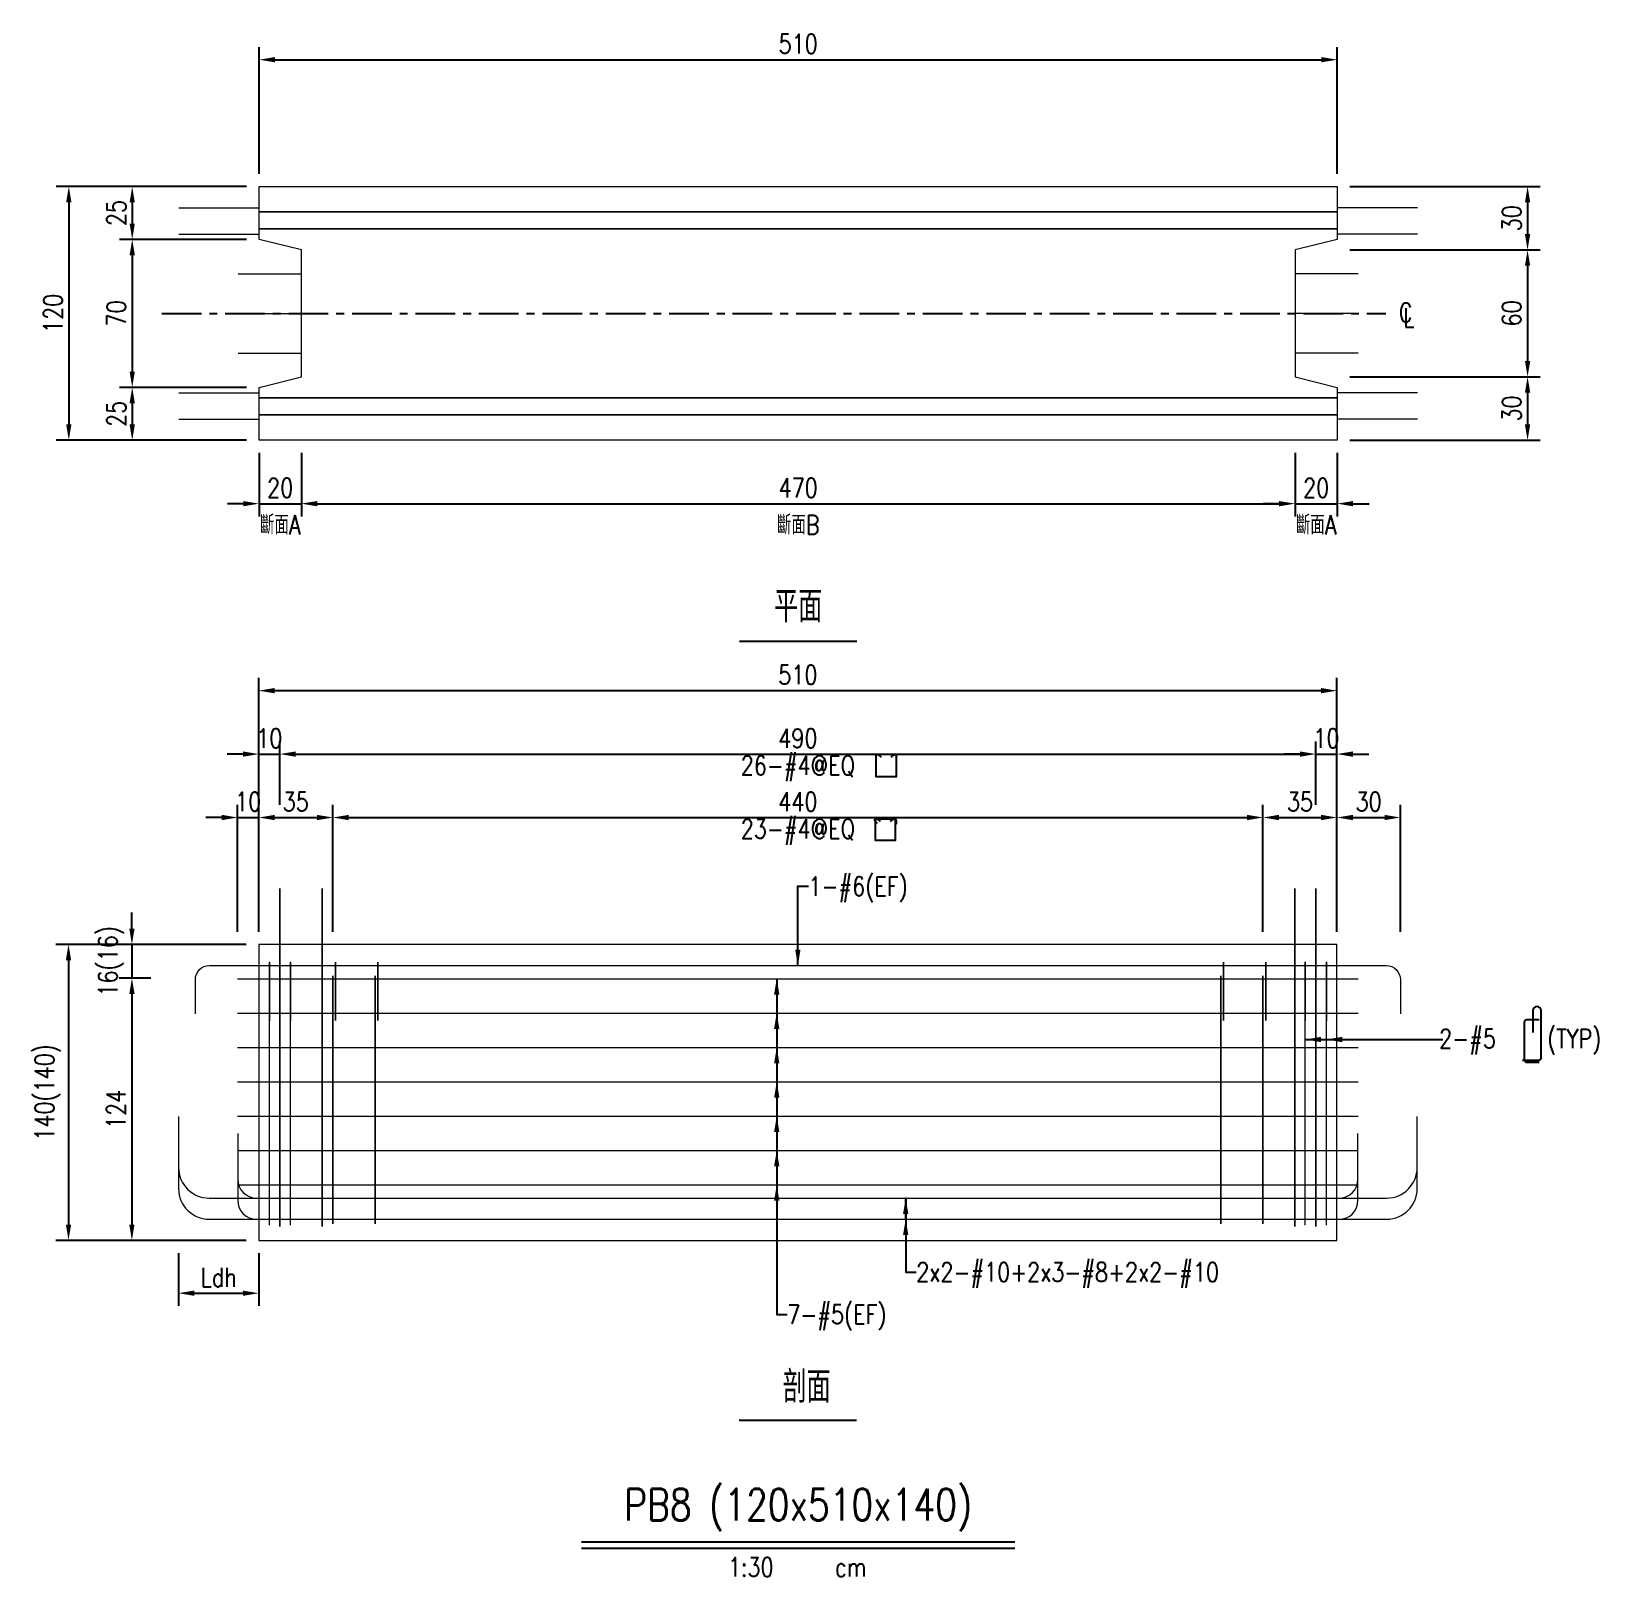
# Model space of a CAD drawing. Extents: x -4754 to 10419, y -19960 to 3841.
# Drawn here: x 8380 to 9121, y 1833 to 2564 of the extents above; entities that cross this region are included whole.
import ezdxf
from ezdxf.enums import TextEntityAlignment as Align

# ---------------------------------------------------------------- set-up
doc = ezdxf.new("R2010")
doc.units = 0
doc.header["$LTSCALE"] = 3
doc.linetypes.add('CENTER', pattern=[2, 1.25, -0.25, 0.25, -0.25])
doc.layers.get('0').update_dxf_attribs({"linetype": 'CONTINUOUS'})
doc.layers.add('HB_0', color=7, linetype='CONTINUOUS', transparency=0.5)
for name, color, linetype in [('HB_DIM', 1, 'CONTINUOUS'), ('HB_TXT_CTEXT', 2, 'CONTINUOUS'), ('鋼筋', 3, 'CONTINUOUS')]:
    doc.layers.add(name, color=color, linetype=linetype)
doc.styles.get("Standard").update_dxf_attribs({"font": 'ROMANS.shx', "width": 0.8, "bigfont": 'LCHINA.shx'})
doc.dimstyles.new('30', dxfattribs={"dimscale": 3, "dimtxt": 3, "dimasz": 2.5, "dimexe": 2, "dimexo": 2, "dimgap": 1, "dimtad": 1, "dimdsep": 46, "dimtxsty": 'Standard', "dimcen": 0, "dimclrd": 256, "dimclre": 256, "dimclrt": 2, "dimadec": 0, "dimazin": 0, "dimtfac": 1, "dimtix": 1, "dimtmove": 2, "dimatfit": 3, "dimfxl": 1, "dimtolj": 1, "dimtzin": 0, "dimarcsym": 0})

# ---------------------------------------------------------------- blocks, each defined once
blk = doc.blocks.new('beam_Topview')
at = {"layer": 'HB_TXT_CTEXT', "color": 4, "linetype": 'Continuous'}
blk.add_line((-27.76, 0), (27.76, 0), dxfattribs=at)
at = {"layer": 'HB_TXT_CTEXT', "color": 4, "linetype": 'Continuous', "width": 0.8}
blk.add_text('平面', height=15, rotation=360, dxfattribs=at).set_placement((0, 16.5), align=Align.MIDDLE)
blk = doc.blocks.new('beam_title')
at = {"layer": 'HB_TXT_CTEXT', "color": 3, "linetype": 'Continuous'}
blk.add_line((-102.52, 3), (102.52, 3), dxfattribs=at)
at = {"layer": 'HB_TXT_CTEXT', "color": 1, "linetype": 'Continuous'}
blk.add_line((-102.52, 0), (102.52, 0), dxfattribs=at)
at = {"color": 3, "linetype": 'Continuous', "width": 0.8}
blk.add_attdef('A', text='', height=15, dxfattribs=at).set_placement((0, 19.49), align=Align.MIDDLE)
at = {"color": 2, "linetype": 'Continuous', "width": 0.8}
for tag, p in [('1:30', (-22.44, -9)), ('CM', (24.84, -9))]:
    blk.add_attdef(tag, text='', height=9, dxfattribs=at).set_placement(p, align=Align.MIDDLE)
blk = doc.blocks.new('*D235')
at = {"layer": 'HB_DIM', "linetype": 'Continuous', "lineweight": -2}
for p, q in [((8487.72, 2496.95), (8487.72, 2556.95)), ((8495.22, 2550.95), (8990.22, 2550.95)), ((8997.72, 2496.95), (8997.72, 2556.95))]:
    blk.add_line(p, q, dxfattribs=at)
at = {"layer": 'HB_DIM'}
for points in [[(8495.22, 2552.2), (8495.22, 2549.7), (8487.72, 2550.95)], [(8990.22, 2549.7), (8990.22, 2552.2), (8997.72, 2550.95)]]:
    blk.add_solid(points, dxfattribs=at)
at = {"layer": 'HB_DIM', "color": 2, "linetype": 'Continuous', "insert": (8742.72, 2558.45), "char_height": 9, "attachment_point": 5, "rotation": 0}
blk.add_mtext('\\A1;510', dxfattribs=at)
blk = doc.blocks.new('*D236')
at = {"layer": 'HB_DIM', "linetype": 'Continuous', "lineweight": -2}
for p, q in [((8487.72, 2364.95), (8487.72, 2334.95)), ((8507.72, 2364.95), (8507.72, 2334.95)), ((8480.22, 2340.95), (8472.72, 2340.95)), ((8487.72, 2340.95), (8507.72, 2340.95)), ((8515.22, 2340.95), (8522.72, 2340.95))]:
    blk.add_line(p, q, dxfattribs=at)
at = {"layer": 'HB_DIM'}
for points in [[(8480.22, 2339.7), (8480.22, 2342.2), (8487.72, 2340.95)], [(8515.22, 2342.2), (8515.22, 2339.7), (8507.72, 2340.95)]]:
    blk.add_solid(points, dxfattribs=at)
at = {"layer": 'HB_DIM', "color": 2, "linetype": 'Continuous', "insert": (8497.72, 2348.45), "char_height": 9, "attachment_point": 5, "rotation": 0}
blk.add_mtext('\\A1;20', dxfattribs=at)
blk = doc.blocks.new('*D237')
at = {"layer": 'HB_DIM', "linetype": 'Continuous', "lineweight": -2}
for p, q in [((8507.72, 2364.95), (8507.72, 2334.95)), ((8977.72, 2364.95), (8977.72, 2334.95)), ((8515.22, 2340.95), (8970.22, 2340.95))]:
    blk.add_line(p, q, dxfattribs=at)
at = {"layer": 'HB_DIM'}
for points in [[(8515.22, 2342.2), (8515.22, 2339.7), (8507.72, 2340.95)], [(8970.22, 2339.7), (8970.22, 2342.2), (8977.72, 2340.95)]]:
    blk.add_solid(points, dxfattribs=at)
at = {"layer": 'HB_DIM', "color": 2, "linetype": 'Continuous', "insert": (8742.72, 2348.45), "char_height": 9, "attachment_point": 5, "rotation": 0}
blk.add_mtext('\\A1;470', dxfattribs=at)
blk = doc.blocks.new('*D238')
at = {"layer": 'HB_DIM', "linetype": 'Continuous', "lineweight": -2}
for p, q in [((8977.72, 2364.95), (8977.72, 2334.95)), ((8997.72, 2364.95), (8997.72, 2334.95)), ((8970.22, 2340.95), (8962.72, 2340.95)), ((8977.72, 2340.95), (8997.72, 2340.95)), ((9005.22, 2340.95), (9012.72, 2340.95))]:
    blk.add_line(p, q, dxfattribs=at)
at = {"layer": 'HB_DIM'}
for points in [[(8970.22, 2339.7), (8970.22, 2342.2), (8977.72, 2340.95)], [(9005.22, 2342.2), (9005.22, 2339.7), (8997.72, 2340.95)]]:
    blk.add_solid(points, dxfattribs=at)
at = {"layer": 'HB_DIM', "color": 2, "linetype": 'Continuous', "insert": (8987.72, 2348.45), "char_height": 9, "attachment_point": 5, "rotation": 0}
blk.add_mtext('\\A1;20', dxfattribs=at)
blk = doc.blocks.new('*D239')
at = {"layer": 'HB_DIM', "linetype": 'Continuous', "lineweight": -2}
for p, q in [((8481.72, 2490.95), (8391.72, 2490.95)), ((8397.72, 2483.45), (8397.72, 2378.45)), ((8481.72, 2370.95), (8391.72, 2370.95))]:
    blk.add_line(p, q, dxfattribs=at)
at = {"layer": 'HB_DIM'}
for points in [[(8398.97, 2483.45), (8396.47, 2483.45), (8397.72, 2490.95)], [(8396.47, 2378.45), (8398.97, 2378.45), (8397.72, 2370.95)]]:
    blk.add_solid(points, dxfattribs=at)
at = {"layer": 'HB_DIM', "color": 2, "linetype": 'Continuous', "insert": (8390.22, 2430.95), "char_height": 9, "attachment_point": 5, "rotation": 90}
blk.add_mtext('\\A1;120', dxfattribs=at)
blk = doc.blocks.new('*D240')
at = {"layer": 'HB_DIM', "linetype": 'Continuous', "lineweight": -2}
for p, q in [((8481.72, 2490.95), (8421.72, 2490.95)), ((8427.72, 2483.45), (8427.72, 2473.45)), ((8481.72, 2465.95), (8421.72, 2465.95))]:
    blk.add_line(p, q, dxfattribs=at)
at = {"layer": 'HB_DIM'}
for points in [[(8428.97, 2483.45), (8426.47, 2483.45), (8427.72, 2490.95)], [(8426.47, 2473.45), (8428.97, 2473.45), (8427.72, 2465.95)]]:
    blk.add_solid(points, dxfattribs=at)
at = {"layer": 'HB_DIM', "color": 2, "linetype": 'Continuous', "insert": (8420.22, 2478.45), "char_height": 9, "attachment_point": 5, "rotation": 90}
blk.add_mtext('\\A1;25', dxfattribs=at)
blk = doc.blocks.new('*D241')
at = {"layer": 'HB_DIM', "linetype": 'Continuous', "lineweight": -2}
for p, q in [((8481.72, 2465.95), (8421.72, 2465.95)), ((8427.72, 2458.45), (8427.72, 2403.45)), ((8481.72, 2395.95), (8421.72, 2395.95))]:
    blk.add_line(p, q, dxfattribs=at)
at = {"layer": 'HB_DIM'}
for points in [[(8428.97, 2458.45), (8426.47, 2458.45), (8427.72, 2465.95)], [(8426.47, 2403.45), (8428.97, 2403.45), (8427.72, 2395.95)]]:
    blk.add_solid(points, dxfattribs=at)
at = {"layer": 'HB_DIM', "color": 2, "linetype": 'Continuous', "insert": (8420.22, 2430.95), "char_height": 9, "attachment_point": 5, "rotation": 90}
blk.add_mtext('\\A1;70', dxfattribs=at)
blk = doc.blocks.new('*D242')
at = {"layer": 'HB_DIM', "linetype": 'Continuous', "lineweight": -2}
for p, q in [((8481.72, 2395.95), (8421.72, 2395.95)), ((8427.72, 2388.45), (8427.72, 2378.45)), ((8481.72, 2370.95), (8421.72, 2370.95))]:
    blk.add_line(p, q, dxfattribs=at)
at = {"layer": 'HB_DIM'}
for points in [[(8428.97, 2388.45), (8426.47, 2388.45), (8427.72, 2395.95)], [(8426.47, 2378.45), (8428.97, 2378.45), (8427.72, 2370.95)]]:
    blk.add_solid(points, dxfattribs=at)
at = {"layer": 'HB_DIM', "color": 2, "linetype": 'Continuous', "insert": (8420.22, 2383.45), "char_height": 9, "attachment_point": 5, "rotation": 90}
blk.add_mtext('\\A1;25', dxfattribs=at)
blk = doc.blocks.new('*D243')
at = {"layer": 'HB_DIM', "linetype": 'Continuous', "lineweight": -2}
for p, q in [((9003.72, 2490.95), (9093.72, 2490.95)), ((9087.72, 2483.45), (9087.72, 2468.45)), ((9003.72, 2460.95), (9093.72, 2460.95))]:
    blk.add_line(p, q, dxfattribs=at)
at = {"layer": 'HB_DIM'}
for points in [[(9088.97, 2483.45), (9086.47, 2483.45), (9087.72, 2490.95)], [(9086.47, 2468.45), (9088.97, 2468.45), (9087.72, 2460.95)]]:
    blk.add_solid(points, dxfattribs=at)
at = {"layer": 'HB_DIM', "color": 2, "linetype": 'Continuous', "insert": (9080.22, 2475.95), "char_height": 9, "attachment_point": 5, "rotation": 90}
blk.add_mtext('\\A1;30', dxfattribs=at)
blk = doc.blocks.new('*D244')
at = {"layer": 'HB_DIM', "linetype": 'Continuous', "lineweight": -2}
for p, q in [((9003.72, 2460.95), (9093.72, 2460.95)), ((9087.72, 2453.45), (9087.72, 2408.45)), ((9003.72, 2400.95), (9093.72, 2400.95))]:
    blk.add_line(p, q, dxfattribs=at)
at = {"layer": 'HB_DIM'}
for points in [[(9088.97, 2453.45), (9086.47, 2453.45), (9087.72, 2460.95)], [(9086.47, 2408.45), (9088.97, 2408.45), (9087.72, 2400.95)]]:
    blk.add_solid(points, dxfattribs=at)
at = {"layer": 'HB_DIM', "color": 2, "linetype": 'Continuous', "insert": (9080.22, 2430.95), "char_height": 9, "attachment_point": 5, "rotation": 90}
blk.add_mtext('\\A1;60', dxfattribs=at)
blk = doc.blocks.new('*D245')
at = {"layer": 'HB_DIM', "linetype": 'Continuous', "lineweight": -2}
for p, q in [((9003.72, 2400.95), (9093.72, 2400.95)), ((9087.72, 2393.45), (9087.72, 2378.45)), ((9003.72, 2370.95), (9093.72, 2370.95))]:
    blk.add_line(p, q, dxfattribs=at)
at = {"layer": 'HB_DIM'}
for points in [[(9088.97, 2393.45), (9086.47, 2393.45), (9087.72, 2400.95)], [(9086.47, 2378.45), (9088.97, 2378.45), (9087.72, 2370.95)]]:
    blk.add_solid(points, dxfattribs=at)
at = {"layer": 'HB_DIM', "color": 2, "linetype": 'Continuous', "insert": (9080.22, 2385.95), "char_height": 9, "attachment_point": 5, "rotation": 90}
blk.add_mtext('\\A1;30', dxfattribs=at)
blk = doc.blocks.new('cl')
at = {"layer": 'HB_TXT_CTEXT', "linetype": 'Continuous', "width": 0.8}
for s, p in [('C', (-0.18, 0.11)), ('L', (0.23, -0.56))]:
    blk.add_text(s, height=2.5, dxfattribs=at).set_placement(p, align=Align.MIDDLE)
blk = doc.blocks.new('beam_SectionSide')
at = {"layer": 'HB_TXT_CTEXT', "color": 4, "linetype": 'Continuous'}
blk.add_line((-27.76, 0), (27.76, 0), dxfattribs=at)
at = {"layer": 'HB_TXT_CTEXT', "color": 4, "linetype": 'Continuous', "width": 0.8}
blk.add_text(' 剖面', height=15, rotation=360, dxfattribs=at).set_placement((0, 16.5), align=Align.MIDDLE)
blk = doc.blocks.new('rebar_arrowD')
at = {"color": 1, "linetype": 'Continuous'}
blk.add_solid([(-1.25, -7.5), (0, 0), (1.25, -7.5)], dxfattribs=at)
blk = doc.blocks.new('*D484')
at = {"layer": 'HB_DIM', "linetype": 'Continuous', "lineweight": -2}
for p, q in [((8449.62, 1986.51), (8449.62, 1961.51)), ((8487.57, 1986.51), (8487.57, 1961.51)), ((8457.12, 1967.51), (8480.07, 1967.51))]:
    blk.add_line(p, q, dxfattribs=at)
at = {"layer": 'HB_DIM'}
for points in [[(8457.12, 1968.76), (8457.12, 1966.26), (8449.62, 1967.51)], [(8480.07, 1966.26), (8480.07, 1968.76), (8487.57, 1967.51)]]:
    blk.add_solid(points, dxfattribs=at)
at = {"layer": 'HB_DIM', "color": 2, "linetype": 'Continuous', "insert": (8468.6, 1975.01), "char_height": 9, "attachment_point": 5, "rotation": 0}
blk.add_mtext('\\A1;Ldh', dxfattribs=at)
blk = doc.blocks.new('rebar_arrowU')
at = {"color": 1, "linetype": 'Continuous'}
blk.add_solid([(-1.25, -7.5), (0, 0), (1.25, -7.5)], dxfattribs=at)
blk = doc.blocks.new('rebar_arrowL')
at = {"color": 1, "linetype": 'Continuous', "extrusion": (0, 0, -1)}
blk.add_solid([(-7.5, 1.25), (0, 0), (-7.5, -1.25)], dxfattribs=at)
blk = doc.blocks.new('rebar_2Tie_180_90')
at = {"layer": 'HB_TXT_CTEXT', "linetype": 'Continuous'}
for points in [[(46.52, -8.69), (46.52, 13.68, 1), (42.68, 13.68), (42.68, 3.28)], [(45.67, 9.28), (39.8, 9.28, 0.414214), (38.6, 8.08), (38.6, -9.57)], [(46.52, -8.69, -0.414214), (45.32, -9.89), (37.81, -9.89)], [(38.6, -9.57, 0.414214), (39.8, -10.77), (45.67, -10.77)]]:
    blk.add_lwpolyline(points, format="xyb", dxfattribs=at)
at = {"color": 2, "linetype": 'Continuous', "width": 0.8}
for tag, p in [('2-D16', (-1.67, 0.43)), ('(TYP)', (49.39, 0.45))]:
    blk.add_attdef(tag, text='', height=9, dxfattribs=at).set_placement(p, align=Align.MIDDLE_LEFT)
blk = doc.blocks.new('*D485')
at = {"layer": 'HB_DIM', "linetype": 'Continuous', "lineweight": -2}
for p, q in [((8487.57, 2138.51), (8487.57, 2258.51)), ((8997.57, 2138.51), (8997.57, 2258.51)), ((8495.07, 2252.51), (8990.07, 2252.51))]:
    blk.add_line(p, q, dxfattribs=at)
at = {"layer": 'HB_DIM'}
for points in [[(8495.07, 2253.76), (8495.07, 2251.26), (8487.57, 2252.51)], [(8990.07, 2251.26), (8990.07, 2253.76), (8997.57, 2252.51)]]:
    blk.add_solid(points, dxfattribs=at)
at = {"layer": 'HB_DIM', "color": 2, "linetype": 'Continuous', "insert": (8742.57, 2260.01), "char_height": 9, "attachment_point": 5, "rotation": 0}
blk.add_mtext('\\A1;510', dxfattribs=at)
blk = doc.blocks.new('*D486')
at = {"layer": 'HB_DIM', "linetype": 'Continuous', "lineweight": -2}
for p, q in [((8487.57, 2198.51), (8487.57, 2228.51)), ((8497.57, 2198.51), (8497.57, 2228.51)), ((8480.07, 2222.51), (8472.57, 2222.51)), ((8487.57, 2222.51), (8497.57, 2222.51)), ((8505.07, 2222.51), (8512.57, 2222.51))]:
    blk.add_line(p, q, dxfattribs=at)
at = {"layer": 'HB_DIM'}
for points in [[(8480.07, 2221.26), (8480.07, 2223.76), (8487.57, 2222.51)], [(8505.07, 2223.76), (8505.07, 2221.26), (8497.57, 2222.51)]]:
    blk.add_solid(points, dxfattribs=at)
at = {"layer": 'HB_DIM', "color": 2, "linetype": 'Continuous', "insert": (8492.57, 2230.01), "char_height": 9, "attachment_point": 5, "rotation": 0}
blk.add_mtext('\\A1;10', dxfattribs=at)
blk = doc.blocks.new('*D487')
at = {"layer": 'HB_DIM', "linetype": 'Continuous', "lineweight": -2}
for p, q in [((8497.57, 2198.51), (8497.57, 2228.51)), ((8987.57, 2198.51), (8987.57, 2228.51)), ((8505.07, 2222.51), (8980.07, 2222.51))]:
    blk.add_line(p, q, dxfattribs=at)
at = {"layer": 'HB_DIM'}
for points in [[(8505.07, 2223.76), (8505.07, 2221.26), (8497.57, 2222.51)], [(8980.07, 2221.26), (8980.07, 2223.76), (8987.57, 2222.51)]]:
    blk.add_solid(points, dxfattribs=at)
at = {"layer": 'HB_DIM', "color": 2, "linetype": 'Continuous', "insert": (8742.57, 2230.01), "char_height": 9, "attachment_point": 5, "rotation": 0}
blk.add_mtext('\\A1;490', dxfattribs=at)
blk = doc.blocks.new('*D488')
at = {"layer": 'HB_DIM', "linetype": 'Continuous', "lineweight": -2}
for p, q in [((8987.57, 2198.51), (8987.57, 2228.51)), ((8997.57, 2198.51), (8997.57, 2228.51)), ((8980.07, 2222.51), (8972.57, 2222.51)), ((8987.57, 2222.51), (8997.57, 2222.51)), ((9005.07, 2222.51), (9012.57, 2222.51))]:
    blk.add_line(p, q, dxfattribs=at)
at = {"layer": 'HB_DIM'}
for points in [[(8980.07, 2221.26), (8980.07, 2223.76), (8987.57, 2222.51)], [(9005.07, 2223.76), (9005.07, 2221.26), (8997.57, 2222.51)]]:
    blk.add_solid(points, dxfattribs=at)
at = {"layer": 'HB_DIM', "color": 2, "linetype": 'Continuous', "insert": (8992.57, 2230.01), "char_height": 9, "attachment_point": 5, "rotation": 0}
blk.add_mtext('\\A1;10', dxfattribs=at)
blk = doc.blocks.new('*D489')
at = {"layer": 'HB_DIM', "linetype": 'Continuous', "lineweight": -2}
for p, q in [((8477.57, 2138.51), (8477.57, 2198.51)), ((8487.57, 2138.51), (8487.57, 2198.51)), ((8470.07, 2192.51), (8462.57, 2192.51)), ((8477.57, 2192.51), (8487.57, 2192.51)), ((8495.07, 2192.51), (8502.57, 2192.51))]:
    blk.add_line(p, q, dxfattribs=at)
at = {"layer": 'HB_DIM'}
for points in [[(8470.07, 2191.26), (8470.07, 2193.76), (8477.57, 2192.51)], [(8495.07, 2193.76), (8495.07, 2191.26), (8487.57, 2192.51)]]:
    blk.add_solid(points, dxfattribs=at)
at = {"layer": 'HB_DIM', "color": 2, "linetype": 'Continuous', "insert": (8482.57, 2200.01), "char_height": 9, "attachment_point": 5, "rotation": 0}
blk.add_mtext('\\A1;10', dxfattribs=at)
blk = doc.blocks.new('*D490')
at = {"layer": 'HB_DIM', "linetype": 'Continuous', "lineweight": -2}
for p, q in [((8487.57, 2138.51), (8487.57, 2198.51)), ((8522.57, 2138.51), (8522.57, 2198.51)), ((8495.07, 2192.51), (8515.07, 2192.51))]:
    blk.add_line(p, q, dxfattribs=at)
at = {"layer": 'HB_DIM'}
for points in [[(8495.07, 2193.76), (8495.07, 2191.26), (8487.57, 2192.51)], [(8515.07, 2191.26), (8515.07, 2193.76), (8522.57, 2192.51)]]:
    blk.add_solid(points, dxfattribs=at)
at = {"layer": 'HB_DIM', "color": 2, "linetype": 'Continuous', "insert": (8505.07, 2200.01), "char_height": 9, "attachment_point": 5, "rotation": 0}
blk.add_mtext('\\A1;35', dxfattribs=at)
blk = doc.blocks.new('*D491')
at = {"layer": 'HB_DIM', "linetype": 'Continuous', "lineweight": -2}
for p, q in [((8522.57, 2138.51), (8522.57, 2198.51)), ((8962.57, 2138.51), (8962.57, 2198.51)), ((8530.07, 2192.51), (8955.07, 2192.51))]:
    blk.add_line(p, q, dxfattribs=at)
at = {"layer": 'HB_DIM'}
for points in [[(8530.07, 2193.76), (8530.07, 2191.26), (8522.57, 2192.51)], [(8955.07, 2191.26), (8955.07, 2193.76), (8962.57, 2192.51)]]:
    blk.add_solid(points, dxfattribs=at)
at = {"layer": 'HB_DIM', "color": 2, "linetype": 'Continuous', "insert": (8742.57, 2200.01), "char_height": 9, "attachment_point": 5, "rotation": 0}
blk.add_mtext('\\A1;440', dxfattribs=at)
blk = doc.blocks.new('*D492')
at = {"layer": 'HB_DIM', "linetype": 'Continuous', "lineweight": -2}
for p, q in [((8962.57, 2138.51), (8962.57, 2198.51)), ((8997.57, 2138.51), (8997.57, 2198.51)), ((8970.07, 2192.51), (8990.07, 2192.51))]:
    blk.add_line(p, q, dxfattribs=at)
at = {"layer": 'HB_DIM'}
for points in [[(8970.07, 2193.76), (8970.07, 2191.26), (8962.57, 2192.51)], [(8990.07, 2191.26), (8990.07, 2193.76), (8997.57, 2192.51)]]:
    blk.add_solid(points, dxfattribs=at)
at = {"layer": 'HB_DIM', "color": 2, "linetype": 'Continuous', "insert": (8980.07, 2200.01), "char_height": 9, "attachment_point": 5, "rotation": 0}
blk.add_mtext('\\A1;35', dxfattribs=at)
blk = doc.blocks.new('*D493')
at = {"layer": 'HB_DIM', "linetype": 'Continuous', "lineweight": -2}
for p, q in [((8997.57, 2138.51), (8997.57, 2198.51)), ((9027.57, 2138.51), (9027.57, 2198.51)), ((9005.07, 2192.51), (9020.07, 2192.51))]:
    blk.add_line(p, q, dxfattribs=at)
at = {"layer": 'HB_DIM'}
for points in [[(9005.07, 2193.76), (9005.07, 2191.26), (8997.57, 2192.51)], [(9020.07, 2191.26), (9020.07, 2193.76), (9027.57, 2192.51)]]:
    blk.add_solid(points, dxfattribs=at)
at = {"layer": 'HB_DIM', "color": 2, "linetype": 'Continuous', "insert": (9012.57, 2200.01), "char_height": 9, "attachment_point": 5, "rotation": 0}
blk.add_mtext('\\A1;30', dxfattribs=at)
blk = doc.blocks.new('*D494')
at = {"layer": 'HB_DIM', "linetype": 'Continuous', "lineweight": -2}
for p, q in [((8481.57, 2132.51), (8391.57, 2132.51)), ((8397.57, 2125.01), (8397.57, 2000.01)), ((8481.57, 1992.51), (8391.57, 1992.51))]:
    blk.add_line(p, q, dxfattribs=at)
at = {"layer": 'HB_DIM'}
for points in [[(8398.82, 2125.01), (8396.32, 2125.01), (8397.57, 2132.51)], [(8396.32, 2000.01), (8398.82, 2000.01), (8397.57, 1992.51)]]:
    blk.add_solid(points, dxfattribs=at)
at = {"layer": 'HB_DIM', "color": 2, "linetype": 'Continuous', "insert": (8387.72, 2062.51), "char_height": 9, "attachment_point": 5, "rotation": 90}
blk.add_mtext('\\A1;140(140)', dxfattribs=at)
blk = doc.blocks.new('*D495')
at = {"layer": 'HB_DIM', "linetype": 'Continuous', "lineweight": -2}
for p, q in [((8427.57, 2140.01), (8427.57, 2147.51)), ((8481.57, 2132.51), (8421.57, 2132.51)), ((8427.57, 2132.51), (8427.57, 2116.51)), ((8436.57, 2116.51), (8421.57, 2116.51)), ((8427.57, 2109.01), (8427.57, 2101.51))]:
    blk.add_line(p, q, dxfattribs=at)
at = {"layer": 'HB_DIM'}
for points in [[(8426.32, 2140.01), (8428.82, 2140.01), (8427.57, 2132.51)], [(8428.82, 2109.01), (8426.32, 2109.01), (8427.57, 2116.51)]]:
    blk.add_solid(points, dxfattribs=at)
at = {"layer": 'HB_DIM', "color": 2, "linetype": 'Continuous', "insert": (8417.72, 2124.51), "char_height": 9, "attachment_point": 5, "rotation": 90}
blk.add_mtext('\\A1;16(16)', dxfattribs=at)
blk = doc.blocks.new('*D496')
at = {"layer": 'HB_DIM', "linetype": 'Continuous', "lineweight": -2}
for p, q in [((8436.57, 2116.51), (8421.57, 2116.51)), ((8427.57, 2109.01), (8427.57, 2000.01)), ((8481.57, 1992.51), (8421.57, 1992.51))]:
    blk.add_line(p, q, dxfattribs=at)
at = {"layer": 'HB_DIM'}
for points in [[(8428.82, 2109.01), (8426.32, 2109.01), (8427.57, 2116.51)], [(8426.32, 2000.01), (8428.82, 2000.01), (8427.57, 1992.51)]]:
    blk.add_solid(points, dxfattribs=at)
at = {"layer": 'HB_DIM', "color": 2, "linetype": 'Continuous', "insert": (8420.07, 2054.51), "char_height": 9, "attachment_point": 5, "rotation": 90}
blk.add_mtext('\\A1;124', dxfattribs=at)
blk = doc.blocks.new('dim_rebar_HoopU')
at = {"linetype": 'Continuous'}
blk.add_lwpolyline([(44.17, 4.47), (45.41, 5.71, -0.668179), (46.47, 5.27), (46.47, -4.68), (37.02, -4.68), (37.02, 5.27, -0.668179), (38.09, 5.71), (39.33, 4.47)], format="xyb", dxfattribs=at)
at = {"linetype": 'Continuous', "width": 0.8}
blk.add_attdef('25-D13@EQ', text='', height=9, dxfattribs=at).set_placement((0, 0), align=Align.MIDDLE)
blk = doc.blocks.new('dim_rebar_HoopUwithTie')
at = {"linetype": 'Continuous'}
for points in [[(37.71, 3.13), (36.52, 4.32, -0.668179), (36.95, 5.34), (45.82, 5.34, -0.414214), (46.42, 4.74), (46.42, 2.79)], [(43.88, 4.04), (45.07, 5.23, -0.668179), (46.09, 4.81), (46.09, -4.89), (36.68, -4.89), (36.68, 4.81, -0.668179), (37.71, 5.23), (38.89, 4.04)]]:
    blk.add_lwpolyline(points, format="xyb", dxfattribs=at)
at = {"linetype": 'Continuous', "width": 0.8}
blk.add_attdef('22-D13@EQ', text='', height=9, dxfattribs=at).set_placement((0, 0), align=Align.MIDDLE)

msp = doc.modelspace()

# ---------------------------------------------------------------- linework, layer by layer
at = {"layer": 'HB_0', "lineweight": 5}
for p, q in [((8487.723, 2490.95, -140), (8507.723, 2490.95, -140)), ((8487.723, 2478.95, -140), (8487.723, 2490.95, -140)), ((8507.723, 2490.95, -140), (8977.723, 2490.95, -140)), ((8977.723, 2490.95, -140), (8997.723, 2490.95, -140)), ((8997.723, 2490.95, -140), (8997.723, 2478.95, -140)), ((8487.723, 2478.95, -140), (8507.723, 2478.95, -140)), ((8487.723, 2470.95, -124), (8487.723, 2478.95, -140)), ((8507.723, 2478.95, -140), (8487.723, 2478.95, -140)), ((8977.723, 2478.95, -140), (8507.723, 2478.95, -140)), ((8507.723, 2478.95, -140), (8977.723, 2478.95, -140)), ((8977.723, 2478.95, -140), (8997.723, 2478.95, -140)), ((8997.723, 2478.95, -140), (8977.723, 2478.95, -140)), ((8997.723, 2478.95, -140), (8997.723, 2470.95, -124)), ((8487.723, 2470.95, -124), (8507.723, 2470.95, -124)), ((8487.723, 2465.95, -124), (8487.723, 2470.95, -124)), ((8507.723, 2470.95, -124), (8487.723, 2470.95, -124)), ((8977.723, 2470.95, -124), (8507.723, 2470.95, -124)), ((8507.723, 2470.95, -124), (8977.723, 2470.95, -124)), ((8977.723, 2470.95, -124), (8997.723, 2470.95, -124)), ((8997.723, 2470.95, -124), (8977.723, 2470.95, -124)), ((8997.723, 2470.95, -124), (8997.723, 2465.95, -124)), ((8507.723, 2460.95, -124), (8487.723, 2465.95, -124)), ((8997.723, 2465.95, -124), (8977.723, 2460.95, -124)), ((8507.723, 2400.95, -124), (8507.723, 2460.95, -124)), ((8977.723, 2460.95, -124), (8977.723, 2400.95, -124)), ((8487.723, 2395.95, -124), (8507.723, 2400.95, -124)), ((8487.723, 2390.95, -124), (8487.723, 2395.95, -124)), ((8977.723, 2400.95, -124), (8997.723, 2395.95, -124)), ((8997.723, 2395.95, -124), (8997.723, 2390.95, -124)), ((8507.723, 2390.95, -124), (8487.723, 2390.95, -124)), ((8487.723, 2390.95, -124), (8507.723, 2390.95, -124)), ((8487.723, 2382.95, -140), (8487.723, 2390.95, -124)), ((8507.723, 2390.95, -124), (8977.723, 2390.95, -124)), ((8977.723, 2390.95, -124), (8507.723, 2390.95, -124)), ((8997.723, 2390.95, -124), (8977.723, 2390.95, -124)), ((8977.723, 2390.95, -124), (8997.723, 2390.95, -124)), ((8997.723, 2390.95, -124), (8997.723, 2382.95, -140)), ((8507.723, 2382.95, -140), (8487.723, 2382.95, -140)), ((8487.723, 2382.95, -140), (8507.723, 2382.95, -140)), ((8487.723, 2370.95, -140), (8487.723, 2382.95, -140)), ((8977.723, 2382.95, -140), (8507.723, 2382.95, -140)), ((8507.723, 2382.95, -140), (8977.723, 2382.95, -140)), ((8997.723, 2382.95, -140), (8977.723, 2382.95, -140)), ((8977.723, 2382.95, -140), (8997.723, 2382.95, -140)), ((8997.723, 2382.95, -140), (8997.723, 2370.95, -140)), ((8507.723, 2370.95, -140), (8487.723, 2370.95, -140)), ((8977.723, 2370.95, -140), (8507.723, 2370.95, -140)), ((8997.723, 2370.95, -140), (8977.723, 2370.95, -140)), ((8507.573, 2132.507), (8487.573, 2132.507)), ((8487.573, 2132.507), (8487.573, 2116.507, 8)), ((8507.573, 2132.507, 108), (8487.573, 2132.507, 108)), ((8487.573, 2132.507, 108), (8487.573, 1992.507, 108)), ((8977.573, 2132.507, 108), (8507.573, 2132.507, 108)), ((8977.573, 2132.507), (8507.573, 2132.507)), ((8997.573, 2132.507), (8977.573, 2132.507)), ((8997.573, 2132.507, 108), (8977.573, 2132.507, 108)), ((8997.573, 2116.507, 8), (8997.573, 2132.507)), ((8997.573, 1992.507, 108), (8997.573, 2132.507, 108)), ((8487.573, 2116.507, 13), (8487.573, 1992.507, 13)), ((8997.573, 1992.507, 13), (8997.573, 2116.507, 13)), ((8487.573, 1992.507, 13), (8507.573, 1992.507, 18)), ((8487.573, 1992.507, 108), (8507.573, 1992.507, 108)), ((8507.573, 1992.507, 108), (8977.573, 1992.507, 108)), ((8977.573, 1992.507, 18), (8997.573, 1992.507, 13)), ((8977.573, 1992.507, 108), (8997.573, 1992.507, 108))]:
    msp.add_line(p, q, dxfattribs=at)
at = {"layer": 'HB_0', "color": 1, "linetype": 'CENTER', "ltscale": 5}
msp.add_lwpolyline([(8441.723, 2430.95), (9020.723, 2430.95)], dxfattribs=at)
at = {"layer": 'HB_TXT_CTEXT', "color": 1, "linetype": 'Continuous'}
for points in [[(8742.573, 2122.507), (8742.573, 2130.007), (8742.573, 2160.007), (8747.573, 2160.007)], [(8732.573, 2116.257), (8732.573, 2018.757), (8732.573, 1957.507), (8737.573, 1957.507)], [(8982.573, 2087.507), (8992.573, 2087.507), (9047.573, 2087.507)], [(8793.573, 2002.507), (8793.573, 2012.507), (8793.573, 1992.507), (8793.573, 1977.507), (8798.573, 1977.507)]]:
    msp.add_lwpolyline(points, dxfattribs=at)
at = {"layer": '鋼筋', "lineweight": 5}
for p, q in [((8449.771, 2480.95, -24.49), (8487.723, 2480.95, -24.49)), ((8449.771, 2480.95, -34.49), (8487.723, 2480.95, -34.49)), ((9035.674, 2480.95, -10), (8997.723, 2480.95, -10)), ((9035.674, 2480.95, -20), (8997.723, 2480.95, -20)), ((8449.771, 2468.45, -24.49), (8487.723, 2468.45, -24.49)), ((8449.771, 2468.45, -34.49), (8487.723, 2468.45, -34.49)), ((9035.674, 2468.45, -10), (8997.723, 2468.45, -10)), ((9035.674, 2468.45, -20), (8997.723, 2468.45, -20)), ((8477.786, 2449.7, -18.89), (8507.723, 2449.7, -18.89)), ((8477.786, 2449.7, -28.89), (8507.723, 2449.7, -28.89)), ((9007.66, 2449.7, -10), (8977.723, 2449.7, -10)), ((9007.66, 2449.7, -20), (8977.723, 2449.7, -20)), ((8477.786, 2430.95, -18.89), (8507.723, 2430.95, -18.89)), ((8477.786, 2430.95, -28.89), (8507.723, 2430.95, -28.89)), ((9007.66, 2430.95, -10), (8977.723, 2430.95, -10)), ((9007.66, 2430.95, -20), (8977.723, 2430.95, -20)), ((8477.786, 2412.2, -18.89), (8507.723, 2412.2, -18.89)), ((8477.786, 2412.2, -28.89), (8507.723, 2412.2, -28.89)), ((9007.66, 2412.2, -10), (8977.723, 2412.2, -10)), ((9007.66, 2412.2, -20), (8977.723, 2412.2, -20)), ((8449.771, 2393.45, -24.49), (8487.723, 2393.45, -24.49)), ((8449.771, 2393.45, -34.49), (8487.723, 2393.45, -34.49)), ((9035.674, 2393.45, -10), (8997.723, 2393.45, -10)), ((9035.674, 2393.45, -20), (8997.723, 2393.45, -20)), ((8449.771, 2380.95, -24.49), (8487.723, 2380.95, -24.49)), ((8449.771, 2380.95, -34.49), (8487.723, 2380.95, -34.49)), ((9035.674, 2380.95, -10), (8997.723, 2380.95, -10)), ((9035.674, 2380.95, -20), (8997.723, 2380.95, -20)), ((8497.573, 2148.142, 14.605), (8497.573, 2155.762, 14.605)), ((8497.573, 2155.762, 8.255), (8497.573, 2002.167, 8.255)), ((8497.573, 2002.167, 87.745), (8497.573, 2155.762, 87.745)), ((8497.573, 2155.762, 81.395), (8497.573, 2148.142, 81.395)), ((8517.573, 2148.142, 14.605), (8517.573, 2155.762, 14.605)), ((8517.573, 2155.762, 8.255), (8517.573, 2002.167, 8.255)), ((8517.573, 2002.167, 87.745), (8517.573, 2155.762, 87.745)), ((8517.573, 2155.762, 81.395), (8517.573, 2148.142, 81.395)), ((8977.573, 2148.142, 14.605), (8977.573, 2155.762, 14.605)), ((8977.573, 2155.762, 8.255), (8977.573, 2002.167, 8.255)), ((8977.573, 2002.167, 87.745), (8977.573, 2155.762, 87.745)), ((8977.573, 2155.762, 81.395), (8977.573, 2148.142, 81.395)), ((8987.573, 2148.142, 14.605), (8987.573, 2155.762, 14.605)), ((8987.573, 2155.762, 8.255), (8987.573, 2002.167, 8.255)), ((8987.573, 2002.167, 87.745), (8987.573, 2155.762, 87.745)), ((8987.573, 2155.762, 81.395), (8987.573, 2148.142, 81.395)), ((8464.258, 2122.507, -2), (9020.888, 2122.507, -2)), ((8492.573, 2003.68, -6.81), (8492.573, 2120.282, -6.81)), ((8492.573, 2120.282, 1.14), (8492.573, 2096.27, 1.14)), ((8502.573, 2003.68, -6.81), (8502.573, 2120.282, -6.81)), ((8502.573, 2120.282, 1.14), (8502.573, 2096.27, 1.14)), ((8523.843, 2096.51, 1.17), (8523.843, 2120.922, 1.17)), ((8523.843, 2120.922, -5.18), (8523.843, 2096.51, -5.18)), ((8543.843, 2096.51, 1.17), (8543.843, 2120.922, 1.17)), ((8543.843, 2120.922, -5.18), (8543.843, 2096.51, -5.18)), ((8943.843, 2096.51, 1.17), (8943.843, 2120.922, 1.17)), ((8943.843, 2120.922, -5.18), (8943.843, 2096.51, -5.18)), ((8963.843, 2096.51, 1.17), (8963.843, 2120.922, 1.17)), ((8963.843, 2120.922, -5.18), (8963.843, 2096.51, -5.18)), ((8982.573, 2003.68, -6.81), (8982.573, 2120.282, -6.81)), ((8982.573, 2120.282, 1.14), (8982.573, 2096.27, 1.14)), ((8992.573, 2003.68, -6.81), (8992.573, 2120.282, -6.81)), ((8992.573, 2120.282, 1.14), (8992.573, 2096.27, 1.14)), ((8457.573, 2099.587, -2), (8457.573, 2115.822, -2)), ((8477.573, 2116.257, -2), (9007.573, 2116.257, -2)), ((8522.573, 2106.892, 2.105), (8522.573, 2114.512, 2.105)), ((8522.573, 2114.512, -4.245), (8522.573, 2003.437, -4.245)), ((8522.573, 2003.437, 100.245), (8522.573, 2114.512, 100.245)), ((8522.573, 2114.512, 93.895), (8522.573, 2106.892, 93.895)), ((8542.573, 2106.892, 2.105), (8542.573, 2114.512, 2.105)), ((8542.573, 2114.512, -4.245), (8542.573, 2003.437, -4.245)), ((8542.573, 2003.437, 100.245), (8542.573, 2114.512, 100.245)), ((8542.573, 2114.512, 93.895), (8542.573, 2106.892, 93.895)), ((8942.573, 2106.892, 2.105), (8942.573, 2114.512, 2.105)), ((8942.573, 2114.512, -4.245), (8942.573, 2003.437, -4.245)), ((8942.573, 2003.437, 100.245), (8942.573, 2114.512, 100.245)), ((8942.573, 2114.512, 93.895), (8942.573, 2106.892, 93.895)), ((8962.573, 2106.892, 2.105), (8962.573, 2114.512, 2.105)), ((8962.573, 2114.512, -4.245), (8962.573, 2003.437, -4.245)), ((8962.573, 2003.437, 100.245), (8962.573, 2114.512, 100.245)), ((8962.573, 2114.512, 93.895), (8962.573, 2106.892, 93.895)), ((9027.573, 2115.822, -2), (9027.573, 2099.587, -2)), ((8477.573, 2100.007, -2), (9007.573, 2100.007, -2)), ((8477.573, 2083.757, -2), (9007.573, 2083.757, -2)), ((8477.573, 2067.507, -2), (9007.573, 2067.507, -2)), ((8449.622, 2051.147, -2), (8449.622, 2026.997, -2)), ((8449.622, 2051.147, 10.5), (8449.622, 2026.997, 10.5)), ((8477.573, 2051.257, -2), (9007.573, 2051.257, -2)), ((9035.525, 2026.997, -2), (9035.525, 2051.147, -2)), ((9035.525, 2026.997, 10.5), (9035.525, 2051.147, 10.5)), ((8449.622, 2041.147, -2), (8449.622, 2016.997, -2)), ((8449.622, 2041.147, 10.5), (8449.622, 2016.997, 10.5)), ((8477.636, 2042.987, 29.25), (8477.636, 2021.397, 29.25)), ((9007.51, 2021.397, 29.25), (9007.51, 2042.987, 29.25)), ((9035.525, 2016.997, -2), (9035.525, 2041.147, -2)), ((9035.525, 2016.997, 10.5), (9035.525, 2041.147, 10.5)), ((8477.573, 2035.007, -2), (9007.573, 2035.007, -2)), ((8477.636, 2032.987, 29.25), (8477.636, 2011.397, 29.25)), ((9007.51, 2011.397, 29.25), (9007.51, 2032.987, 29.25)), ((8477.573, 2018.757, -2), (9007.573, 2018.757, -2)), ((8464.112, 2012.507, -2), (9021.035, 2012.507, -2)), ((8464.112, 2012.507, 10.5), (9021.035, 2012.507, 10.5)), ((8486.526, 2012.507, 29.25), (8998.62, 2012.507, 29.25)), ((8464.112, 2002.507, -2), (9021.035, 2002.507, -2)), ((8464.112, 2002.507, 10.5), (9021.035, 2002.507, 10.5)), ((8486.526, 2002.507, 29.25), (8998.62, 2002.507, 29.25)), ((8492.573, 1999.705, 6.705), (8492.573, 1999.705, -2.835)), ((8497.573, 1998.992, 11.43), (8497.573, 1998.992, 84.57)), ((8502.573, 1999.705, 6.705), (8502.573, 1999.705, -2.835)), ((8517.573, 1998.992, 11.43), (8517.573, 1998.992, 84.57)), ((8522.573, 2000.262, -1.07), (8522.573, 2000.262, 97.07)), ((8542.573, 2000.262, -1.07), (8542.573, 2000.262, 97.07)), ((8942.573, 2000.262, -1.07), (8942.573, 2000.262, 97.07)), ((8962.573, 2000.262, -1.07), (8962.573, 2000.262, 97.07)), ((8977.573, 1998.992, 11.43), (8977.573, 1998.992, 84.57)), ((8982.573, 1999.705, 6.705), (8982.573, 1999.705, -2.835)), ((8987.573, 1998.992, 11.43), (8987.573, 1998.992, 84.57)), ((8992.573, 1999.705, 6.705), (8992.573, 1999.705, -2.835))]:
    msp.add_line(p, q, dxfattribs=at)
at = {"layer": '鋼筋', "lineweight": 5, "extrusion": (-1, 2.44929e-16, 0)}
for centre, start, end in [((-2155.762, 11.43, -8497.573), 90, 270), ((-2155.762, 84.57, -8497.573), 90, 270), ((-2155.762, 11.43, -8517.573), 90, 270), ((-2155.762, 84.57, -8517.573), 90, 270), ((-2155.762, 11.43, -8977.573), 90, 270), ((-2155.762, 84.57, -8977.573), 90, 270), ((-2155.762, 11.43, -8987.573), 90, 270), ((-2155.762, 84.57, -8987.573), 90, 270), ((-2120.922, -2.005, -8523.843), 90, 270), ((-2120.922, -2.005, -8543.843), 90, 270), ((-2120.922, -2.005, -8943.843), 90, 270), ((-2120.922, -2.005, -8963.843), 90, 270), ((-2114.512, -1.07, -8522.573), 90, 270), ((-2114.512, 97.07, -8522.573), 90, 270), ((-2114.512, -1.07, -8542.573), 90, 270), ((-2114.512, 97.07, -8542.573), 90, 270), ((-2114.512, -1.07, -8942.573), 90, 270), ((-2114.512, 97.07, -8942.573), 90, 270), ((-2114.512, -1.07, -8962.573), 90, 270), ((-2114.512, 97.07, -8962.573), 90, 270), ((-2002.167, 11.43, -8497.573), 270, 0), ((-2002.167, 84.57, -8497.573), 0, 90), ((-2002.167, 11.43, -8517.573), 270, 0), ((-2002.167, 84.57, -8517.573), 0, 90), ((-2003.437, -1.07, -8522.573), 270, 0), ((-2003.437, 97.07, -8522.573), 0, 90), ((-2003.437, -1.07, -8542.573), 270, 0), ((-2003.437, 97.07, -8542.573), 0, 90), ((-2003.437, -1.07, -8942.573), 270, 0), ((-2003.437, 97.07, -8942.573), 0, 90), ((-2003.437, -1.07, -8962.573), 270, 0), ((-2003.437, 97.07, -8962.573), 0, 90), ((-2002.167, 11.43, -8977.573), 270, 0), ((-2002.167, 84.57, -8977.573), 0, 90), ((-2002.167, 11.43, -8987.573), 270, 0), ((-2002.167, 84.57, -8987.573), 0, 90)]:
    msp.add_arc(centre, 3.175, start, end, dxfattribs=at)
at = {"layer": '鋼筋', "lineweight": 5, "extrusion": (0, 0, -1)}
for centre, start, end in [((-8464.258, 2115.822, 2), 0, 90), ((-9020.888, 2115.822, 2), 90, 180)]:
    msp.add_arc(centre, 6.685, start, end, dxfattribs=at)
at = {"layer": '鋼筋', "lineweight": 5, "extrusion": (1, -2.44929e-16, 1.22465e-16)}
for centre, start, end in [((2120.282, -2.835, 8492.573), 270, 90), ((2120.282, -2.835, 8502.573), 270, 90), ((2120.282, -2.835, 8982.573), 270, 90), ((2120.282, -2.835, 8992.573), 270, 90), ((2003.68, -2.835, 8492.573), 180, 270), ((2003.68, -2.835, 8502.573), 180, 270), ((2003.68, -2.835, 8982.573), 180, 270), ((2003.68, -2.835, 8992.573), 180, 270)]:
    msp.add_arc(centre, 3.975, start, end, dxfattribs=at)
at = {"layer": '鋼筋', "lineweight": 5}
for centre, radius, start, end in [((8464.112, 2026.997, -2), 14.49, 180, 270), ((8464.112, 2026.997, 10.5), 14.49, 180, 270), ((9021.035, 2026.997, -2), 14.49, 270, 0), ((9021.035, 2026.997, 10.5), 14.49, 270, 0), ((8464.112, 2016.997, -2), 14.49, 180, 270), ((8464.112, 2016.997, 10.5), 14.49, 180, 270), ((8486.526, 2021.397, 29.25), 8.89, 180, 270), ((8998.62, 2021.397, 29.25), 8.89, 270, 0), ((9021.035, 2016.997, -2), 14.49, 270, 0), ((9021.035, 2016.997, 10.5), 14.49, 270, 0), ((8486.526, 2011.397, 29.25), 8.89, 180, 270), ((8998.62, 2011.397, 29.25), 8.89, 270, 0)]:
    msp.add_arc(centre, radius, start, end, dxfattribs=at)

# ---------------------------------------------------------------- block references
at = {"layer": 'HB_0', "linetype": 'Continuous', "xscale": 3.6, "yscale": 3.6, "zscale": 3.6}
msp.add_blockref('cl', (9030.723, 2430.95, -140), dxfattribs=at)
at = {"layer": 'HB_TXT_CTEXT', "color": 0, "linetype": 'Continuous', "rotation": 360}
for name, p in [('beam_Topview', (8742.723, 2275.95)), ('beam_SectionSide', (8742.573, 1907.507))]:
    msp.add_blockref(name, p, dxfattribs=at)
at = {"layer": 'HB_TXT_CTEXT', "linetype": 'Continuous'}
for name, p, values in [('dim_rebar_HoopU', (8742.573, 2216.507), {'25-D13@EQ': '26-#4@EQ'}), ('dim_rebar_HoopUwithTie', (8742.573, 2186.507), {'22-D13@EQ': '23-#4@EQ'}), ('rebar_2Tie_180_90', (9047.573, 2087.507, 6.705), {'2-D16': '2-#5', '(TYP)': '(TYP)'})]:
    msp.add_blockref(name, p, dxfattribs=at).add_auto_attribs(values)
at = {"layer": 'HB_TXT_CTEXT', "linetype": 'Continuous', "rotation": 180}
msp.add_blockref('rebar_arrowD', (8742.573, 2122.507, -2), dxfattribs=at)
at = {"layer": 'HB_TXT_CTEXT', "linetype": 'Continuous'}
for name, p in [('rebar_arrowU', (8732.573, 2116.257, -2)), ('rebar_arrowU', (8732.573, 2100.007, -2)), ('rebar_arrowU', (8732.573, 2083.757, -2)), ('rebar_arrowL', (8982.573, 2087.507, 6.705)), ('rebar_arrowL', (8992.573, 2087.507, 6.705)), ('rebar_arrowU', (8732.573, 2067.507, -2)), ('rebar_arrowU', (8732.573, 2051.257, -2)), ('rebar_arrowU', (8732.573, 2035.007, -2)), ('rebar_arrowU', (8732.573, 2018.757, -2)), ('rebar_arrowU', (8793.573, 2012.507)), ('rebar_arrowU', (8793.573, 2002.507))]:
    msp.add_blockref(name, p, dxfattribs=at)
at = {"layer": 'HB_TXT_CTEXT', "color": 0, "linetype": 'Continuous', "rotation": 360}
msp.add_blockref('beam_title', (8742.723, 1846.95), dxfattribs=at).add_auto_attribs({'A': 'PB8 (120x510x140)', '1:30': '1:30', 'CM': 'cm'})

# ---------------------------------------------------------------- texts
at = {"layer": 'HB_TXT_CTEXT', "linetype": 'Continuous', "width": 0.8}
for s, p in [('斷面A', (8497.723, 2330.95)), ('斷面B', (8742.723, 2330.95)), ('斷面A', (8987.723, 2330.95))]:
    msp.add_text(s, height=9, dxfattribs=at).set_placement(p, align=Align.MIDDLE_CENTER)
for s, p in [('1-#6(EF)', (8747.573, 2160.007, -2)), ('2x2-#10+2x3-#8+2x2-#10', (8798.573, 1977.507)), ('7-#5(EF)', (8737.573, 1957.507, -2))]:
    msp.add_text(s, height=9, dxfattribs=at).set_placement(p, align=Align.MIDDLE_LEFT)

# ---------------------------------------------------------------- dimensions: what is measured, and where the dimension line sits
at = {"layer": 'HB_DIM', "linetype": 'Continuous'}
for base, p1, p2, angle, override, picture, middle in [((8997.723, 2550.95), (8487.723, 2490.95, -140), (8997.723, 2490.95, -140), 0, {"dimpost": '<>'}, '*D235', (8742.723, 2558.45)), ((8397.723, 2370.95), (8487.723, 2490.95, -140), (8487.723, 2370.95, -140), 90, {"dimtad": 4, "dimpost": '<>'}, '*D239', (8390.223, 2430.95)), ((8427.723, 2465.95), (8487.723, 2490.95, -140), (8487.723, 2465.95, -140), 90, {"dimtad": 4, "dimpost": '<>'}, '*D240', (8420.223, 2478.45)), ((9087.723, 2460.95), (8997.723, 2490.95, -140), (8997.723, 2460.95, -140), 90, {"dimtad": 4, "dimpost": '<>'}, '*D243', (9080.223, 2475.95)), ((8427.723, 2395.95), (8487.723, 2465.95, -140), (8487.723, 2395.95, -140), 90, {"dimtad": 4, "dimpost": '<>'}, '*D241', (8420.223, 2430.95)), ((9087.723, 2400.95), (8997.723, 2460.95, -140), (8997.723, 2400.95, -140), 90, {"dimtad": 4, "dimpost": '<>'}, '*D244', (9080.223, 2430.95)), ((8427.723, 2370.95), (8487.723, 2395.95, -140), (8487.723, 2370.95, -140), 90, {"dimtad": 4, "dimpost": '<>'}, '*D242', (8420.223, 2383.45)), ((9087.723, 2370.95), (8997.723, 2400.95, -140), (8997.723, 2370.95, -140), 90, {"dimtad": 4, "dimpost": '<>'}, '*D245', (9080.223, 2385.95)), ((8507.723, 2340.95), (8487.723, 2370.95, -140), (8507.723, 2370.95, -140), 0, {"dimpost": '<>'}, '*D236', (8497.723, 2348.45)), ((8977.723, 2340.95), (8507.723, 2370.95, -140), (8977.723, 2370.95, -140), 0, {"dimpost": '<>'}, '*D237', (8742.723, 2348.45)), ((8997.723, 2340.95), (8977.723, 2370.95, -140), (8997.723, 2370.95, -140), 0, {"dimpost": '<>'}, '*D238', (8987.723, 2348.45)), ((8997.573, 2252.507), (8487.573, 2132.507), (8997.573, 2132.507), 0, {"dimpost": '<>'}, '*D485', (8742.573, 2260.007)), ((8497.573, 2222.507), (8487.573, 2192.507), (8497.573, 2192.507), 0, {"dimpost": '<>'}, '*D486', (8492.573, 2230.007)), ((8987.573, 2222.507), (8497.573, 2192.507), (8987.573, 2192.507), 0, {"dimpost": '<>'}, '*D487', (8742.573, 2230.007)), ((8997.573, 2222.507), (8987.573, 2192.507), (8997.573, 2192.507), 0, {"dimpost": '<>'}, '*D488', (8992.573, 2230.007)), ((8487.573, 2192.507), (8477.573, 2132.507), (8487.573, 2132.507), 0, {"dimpost": '<>'}, '*D489', (8482.573, 2200.007)), ((8522.573, 2192.507), (8487.573, 2132.507), (8522.573, 2132.507), 0, {"dimpost": '<>'}, '*D490', (8505.073, 2200.007)), ((8962.573, 2192.507), (8522.573, 2132.507), (8962.573, 2132.507), 0, {"dimpost": '<>'}, '*D491', (8742.573, 2200.007)), ((8997.573, 2192.507), (8962.573, 2132.507), (8997.573, 2132.507), 0, {"dimpost": '<>'}, '*D492', (8980.073, 2200.007)), ((9027.573, 2192.507), (8997.573, 2132.507), (9027.573, 2132.507), 0, {"dimpost": '<>'}, '*D493', (9012.573, 2200.007)), ((8427.573, 1992.507), (8442.573, 2116.507), (8487.573, 1992.507), 90, {"dimtad": 4, "dimpost": '<>'}, '*D496', (8420.073, 2054.507))]:
    dim = msp.add_linear_dim(base=base, p1=p1, p2=p2, angle=angle, dimstyle='30', override=override, dxfattribs=at)
    dim.commit()
    dim.dimension.update_dxf_attribs({"geometry": picture, "text_midpoint": middle})
for base, p1, p2, angle, text, override, picture, middle in [((8427.573, 2116.507), (8487.573, 2132.507), (8442.573, 2116.507), 90, '<>(16)', {"dimtad": 4, "dimpost": '<>'}, '*D495', (8417.716, 2124.507)), ((8397.573, 1992.507), (8487.573, 2132.507), (8487.573, 1992.507), 90, '<>(140)', {"dimtad": 4, "dimpost": '<>'}, '*D494', (8387.716, 2062.507)), ((8487.573, 1967.507), (8449.622, 1992.507, -2), (8487.573, 1992.507), 0, 'Ldh', {"dimpost": '<>'}, '*D484', (8468.598, 1975.007))]:
    dim = msp.add_linear_dim(base=base, p1=p1, p2=p2, angle=angle, text=text, dimstyle='30', override=override, dxfattribs=at)
    dim.commit()
    dim.dimension.update_dxf_attribs({"geometry": picture, "text_midpoint": middle})

doc.saveas('drawing.dxf')
